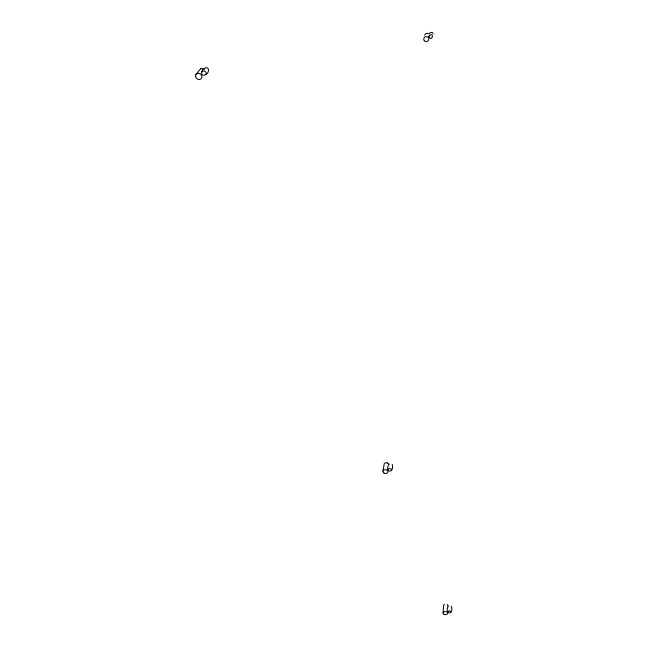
<?xml version="1.0" encoding="UTF-8"?>
<svg xmlns="http://www.w3.org/2000/svg" width="647" height="647" viewBox="0 0 647 647"><rect width="100%" height="100%" fill="white"/><g stroke="black" fill="none" stroke-linecap="round" stroke-linejoin="round"><path stroke-width="0.97" d="M448.096 606.077L447.271 604.5M389.073 464.004C383.728 472.722 394.508 474.186 392.268 464.449M391.637 470.118C391.734 468.25 388.475 467.983 387.901 469.617M448.185 605.964C444.093 615.111 454.259 615.16 451.363 606.15M443.09 612.709L443.632 605.277L444.57 604.274M447.651 611.811L449.269 610.687L451.113 611.738M382.967 471.178L384.237 463.705L385.588 462.759L387.44 462.888M208.512 70.612C208.9 64.983 201.686 68.566 201.613 72.367C201.241 77.963 208.455 74.486 208.504 70.62M424.513 35.31L426.09 33.361L428.573 33.741M429.349 33.895C429.673 31.978 432.94 31.776 433.158 33.838M205.867 74.51C207.614 72.132 203.514 69.593 201.896 71.866M196.009 74.429L200.619 68.719M200.635 68.711L202.228 68.542L204.412 69.787M387.44 462.888L388.952 464.506M428.84 36.329C432.204 43.6 434.735 30.085 428.84 36.329M195.629 76.718A3.356 2.936 41.4 0 0 200.91 78.942A3.356 2.936 41.4 0 0 199.632 73.548A3.356 2.936 41.4 0 0 195.629 76.718M383.93 472.981A2.507 1.868 9.5 0 0 387.909 472.019A2.507 1.868 9.5 0 0 384.48 469.787A2.507 1.868 9.5 0 0 383.93 472.981M443.899 614.197A2.289 1.537 6.9 0 0 447.595 613.493A2.289 1.537 6.9 0 0 444.529 611.601A2.289 1.537 6.9 0 0 443.899 614.197M424.222 40.591A2.539 2.499 10.2 0 0 428.589 40.138A2.539 2.499 10.2 0 0 425.985 36.636A2.539 2.499 10.2 0 0 424.222 40.591"/></g></svg>
